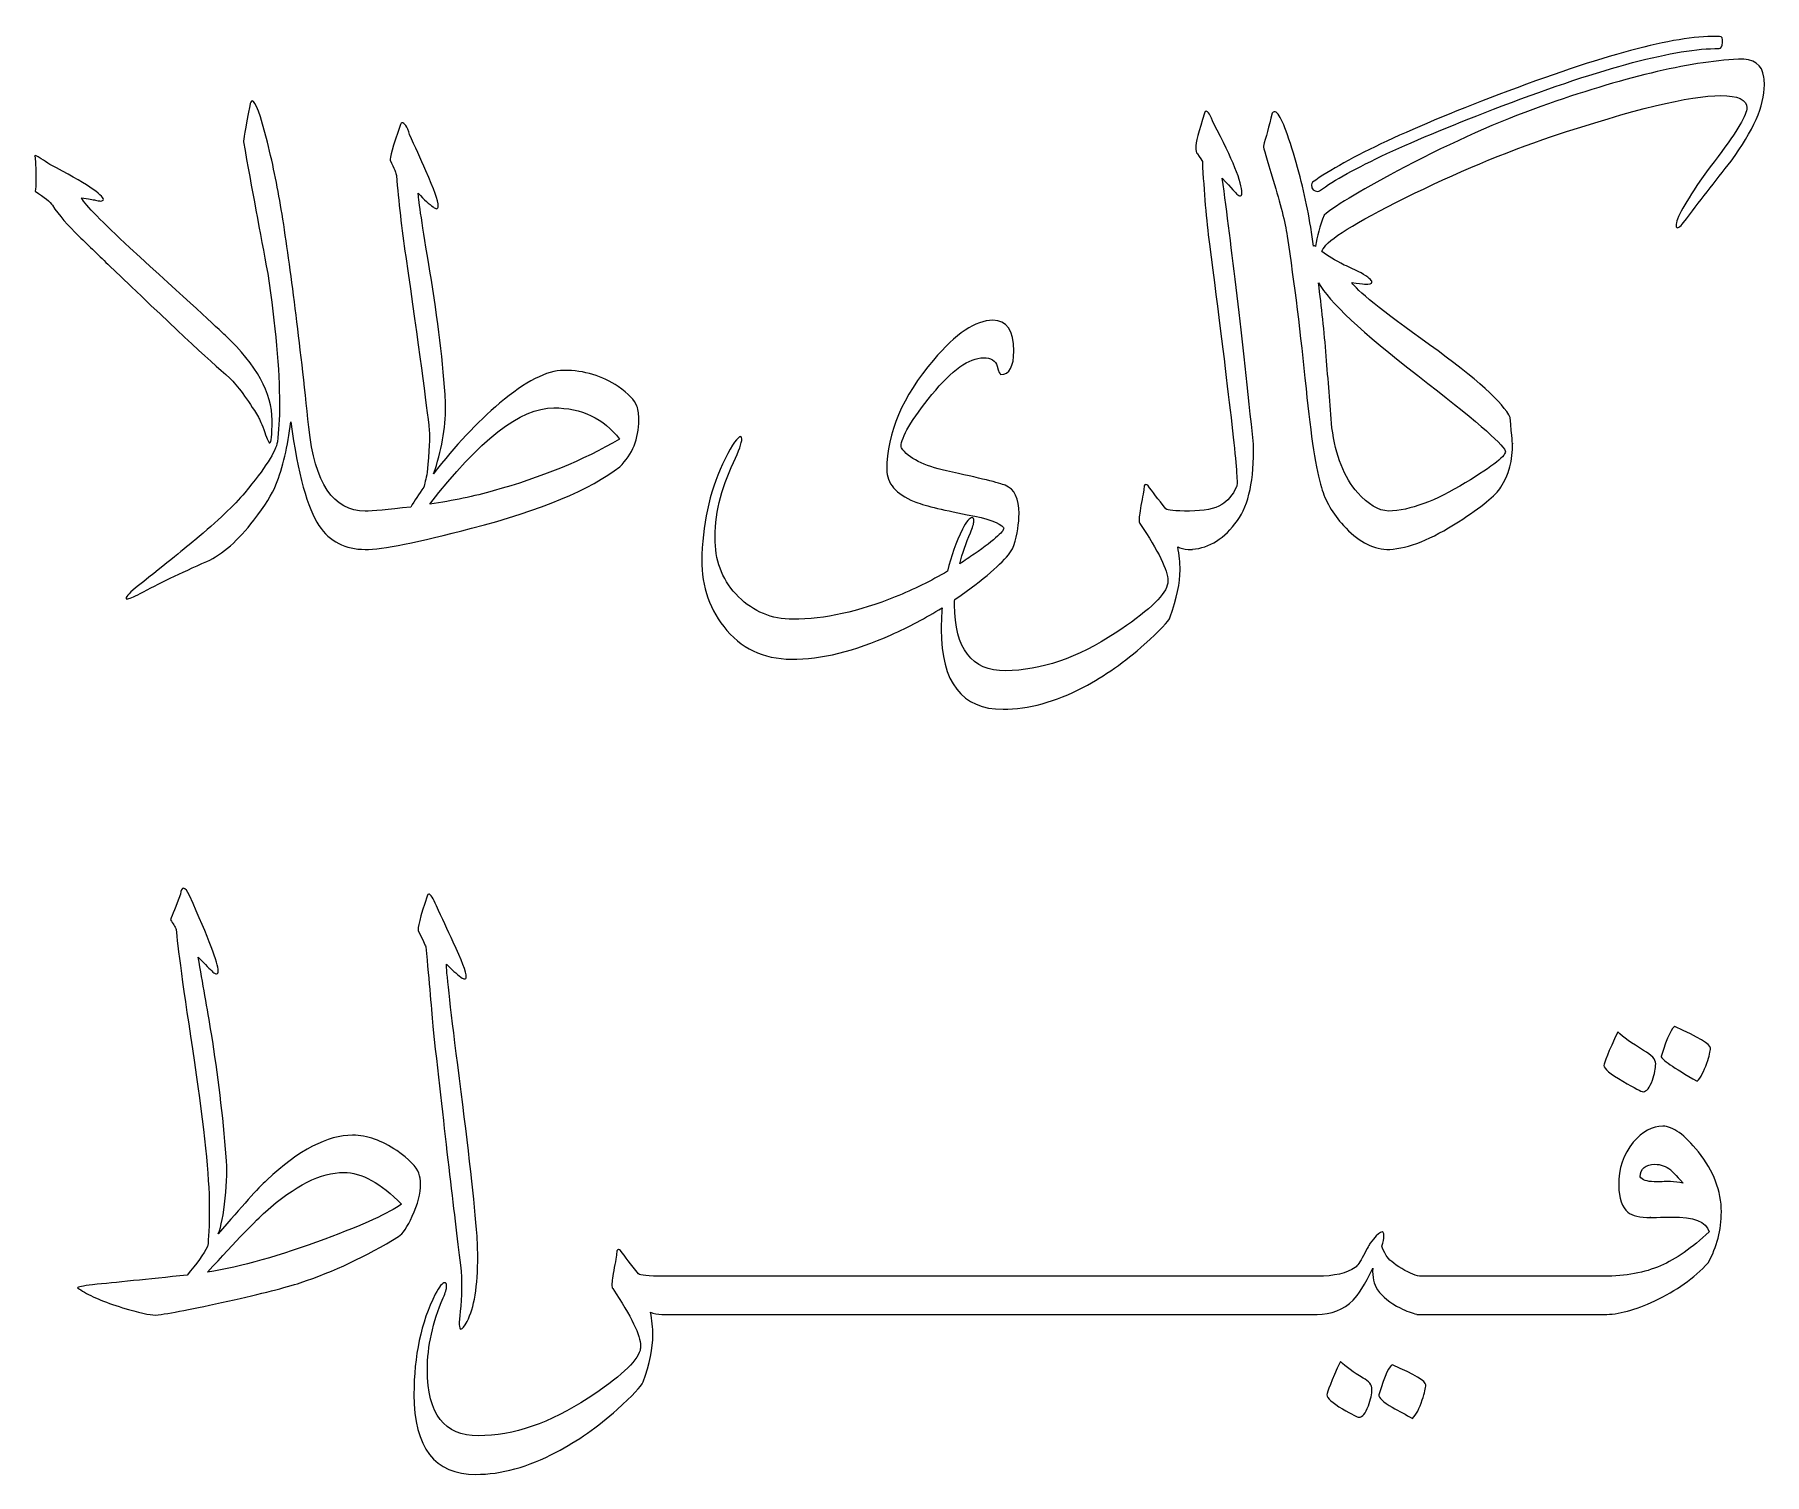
# Model space of a CAD drawing. Header units: millimetres. Extents: x -65 to 70, y -38 to 32.
# Drawn here: x -45.91 to -22.41, y 3.24 to 22.8 of the extents above; entities that cross this region are included whole.
import ezdxf

# ---------------------------------------------------------------- set-up
doc = ezdxf.new("R2010")
doc.units = ezdxf.units.MM
doc.header["$MEASUREMENT"] = 0
doc.layers.add('Layer 1', color=7, linetype='Continuous')

msp = doc.modelspace()

# ---------------------------------------------------------------- linework, layer by layer
at = {"layer": 'Layer 1', "color": 250}
for points, knots in [([(-23.0218, 22.7713), (-22.9899, 22.7713), (-22.9761, 22.7447), (-22.9811, 22.6901), (-22.9837, 22.6355), (-23.0001, 22.6076), (-23.0293, 22.6076), (-23.6119, 22.6126), (-24.5942, 22.3525), (-25.9751, 21.8271), (-27.2366, 21.3486), (-28.0628, 20.964), (-28.455, 20.6746), (-28.4626, 20.6696), (-28.4701, 20.667), (-28.4803, 20.667), (-28.5375, 20.667), (-28.5666, 20.6963), (-28.5666, 20.7559), (-28.5666, 20.7711), (-28.5615, 20.7826), (-28.5515, 20.7901), (-28.0881, 21.124), (-27.2036, 21.5378), (-25.9002, 22.0276), (-24.5143, 22.548), (-23.5548, 22.7966), (-23.0218, 22.7713)], [0, 0, 0, 0, 0.1111111, 0.1111111, 0.1111111, 0.2222222, 0.2222222, 0.2222222, 0.3333333, 0.3333333, 0.3333333, 0.4444444, 0.4444444, 0.4444444, 0.5555556, 0.5555556, 0.5555556, 0.6666667, 0.6666667, 0.6666667, 0.7777778, 0.7777778, 0.7777778, 0.8888889, 0.8888889, 0.8888889, 1, 1, 1, 1]), ([(-22.4202, 22.2179), (-22.4151, 22.1824), (-22.4125, 22.1482), (-22.4125, 22.1139), (-22.4125, 21.8309), (-22.5635, 21.487), (-22.8657, 21.0795), (-23.0814, 20.8029), (-23.2972, 20.5236), (-23.5129, 20.2431), (-23.5332, 20.2114), (-23.5535, 20.1899), (-23.5764, 20.1797), (-23.6017, 20.167), (-23.6132, 20.1746), (-23.6132, 20.2025), (-23.6132, 20.2242), (-23.6055, 20.2546), (-23.5916, 20.2914), (-23.5243, 20.4628), (-23.3403, 20.7471), (-23.0407, 21.1429), (-22.7781, 21.4919), (-22.6486, 21.7116), (-22.6511, 21.8017), (-22.6524, 21.9134), (-22.7704, 21.968), (-23.0039, 21.968), (-23.4278, 21.968), (-24.1944, 21.7826), (-25.3049, 21.4108), (-25.9395, 21.1976), (-26.6033, 20.9196), (-27.2949, 20.5782), (-27.9739, 20.2406), (-28.3446, 20.0096), (-28.4067, 19.8865), (-28.4118, 19.879), (-28.4169, 19.8662), (-28.4245, 19.8497), (-28.3484, 19.7901), (-28.2468, 19.7291), (-28.1199, 19.667), (-28.045, 19.6327), (-27.9701, 19.5959), (-27.8927, 19.559), (-27.7938, 19.502), (-27.7442, 19.4614), (-27.7442, 19.436), (-27.7442, 19.4144), (-27.7785, 19.4042), (-27.8445, 19.4067), (-27.8775, 19.4118), (-27.9346, 19.4195), (-28.0158, 19.4284), (-27.9663, 19.3319), (-27.616, 19.0514), (-26.9637, 18.5844), (-26.3215, 18.1211), (-25.956, 17.7911), (-25.8672, 17.5957), (-25.8443, 17.3228), (-25.8328, 17.2061), (-25.8328, 17.2467), (-25.8328, 17.0157), (-25.8862, 16.8164), (-25.9928, 16.6476), (-26.0625, 16.5385), (-26.2543, 16.3824), (-26.569, 16.1793), (-26.9364, 15.942), (-27.2477, 15.8168), (-27.5031, 15.8046), (-27.5031, 15.8046), (-27.5031, 15.8037), (-27.5031, 15.8037), (-27.5031, 15.8037), (-27.5217, 15.804), (-27.5217, 15.804), (-27.5217, 15.804), (-27.5437, 15.8037), (-27.5437, 15.8037), (-27.5437, 15.8037), (-27.5437, 15.8049), (-27.5437, 15.8049), (-27.7531, 15.8172), (-27.9489, 15.9246), (-28.1313, 16.1274), (-28.2772, 16.291), (-28.3776, 16.4636), (-28.4322, 16.6438), (-28.5045, 16.88), (-28.573, 17.3279), (-28.6402, 17.9904), (-28.7151, 18.7291), (-28.8002, 19.4195), (-28.8967, 20.0604), (-28.9246, 20.2495), (-28.988, 20.5021), (-29.087, 20.8194), (-29.1759, 21.1125), (-29.2203, 21.2661), (-29.2203, 21.2801), (-29.186, 21.3968), (-29.1466, 21.5466), (-29.101, 21.7307), (-29.0947, 21.7433), (-29.0845, 21.7496), (-29.0717, 21.7496), (-29.0096, 21.7496), (-28.9233, 21.5618), (-28.8116, 21.1874), (-28.7076, 20.8384), (-28.6289, 20.5021), (-28.5768, 20.1797), (-28.5634, 20.0939), (-28.5504, 20.0078), (-28.5378, 19.9214), (-28.5294, 19.9282), (-28.5204, 19.9277), (-28.5107, 19.9195), (-28.4905, 20.0566), (-28.4524, 20.1974), (-28.3954, 20.3435), (-28.2189, 20.4894), (-27.8521, 20.7076), (-27.2949, 20.9983), (-26.6401, 21.3422), (-26.0257, 21.6163), (-25.4509, 21.8194), (-24.3467, 22.2116), (-23.452, 22.4261), (-22.7653, 22.4629), (-22.5572, 22.4731), (-22.4417, 22.3906), (-22.4202, 22.2179)], [0, 0, 0, 0, 0.0222222, 0.0222222, 0.0222222, 0.0444444, 0.0444444, 0.0444444, 0.0666667, 0.0666667, 0.0666667, 0.0888889, 0.0888889, 0.0888889, 0.1111111, 0.1111111, 0.1111111, 0.1333333, 0.1333333, 0.1333333, 0.1555556, 0.1555556, 0.1555556, 0.1777778, 0.1777778, 0.1777778, 0.2, 0.2, 0.2, 0.2222222, 0.2222222, 0.2222222, 0.2444444, 0.2444444, 0.2444444, 0.2666667, 0.2666667, 0.2666667, 0.2888889, 0.2888889, 0.2888889, 0.3111111, 0.3111111, 0.3111111, 0.3333333, 0.3333333, 0.3333333, 0.3555556, 0.3555556, 0.3555556, 0.3777778, 0.3777778, 0.3777778, 0.4, 0.4, 0.4, 0.4222222, 0.4222222, 0.4222222, 0.4444444, 0.4444444, 0.4444444, 0.4666667, 0.4666667, 0.4666667, 0.4888889, 0.4888889, 0.4888889, 0.5111111, 0.5111111, 0.5111111, 0.5333333, 0.5333333, 0.5333333, 0.5555556, 0.5555556, 0.5555556, 0.5777778, 0.5777778, 0.5777778, 0.6, 0.6, 0.6, 0.6222222, 0.6222222, 0.6222222, 0.6444444, 0.6444444, 0.6444444, 0.6666667, 0.6666667, 0.6666667, 0.6888889, 0.6888889, 0.6888889, 0.7111111, 0.7111111, 0.7111111, 0.7333333, 0.7333333, 0.7333333, 0.7555556, 0.7555556, 0.7555556, 0.7777778, 0.7777778, 0.7777778, 0.8, 0.8, 0.8, 0.8222222, 0.8222222, 0.8222222, 0.8444444, 0.8444444, 0.8444444, 0.8666667, 0.8666667, 0.8666667, 0.8888889, 0.8888889, 0.8888889, 0.9111111, 0.9111111, 0.9111111, 0.9333333, 0.9333333, 0.9333333, 0.9555556, 0.9555556, 0.9555556, 0.9777778, 0.9777778, 0.9777778, 1, 1, 1, 1]), ([(-41.4232, 15.8037), (-41.6935, 15.8037), (-41.903, 15.9116), (-42.0514, 16.1274), (-42.2075, 16.3558), (-42.3357, 16.8254), (-42.4348, 17.5361), (-42.4741, 17.2022), (-42.5414, 16.9168), (-42.6353, 16.6806), (-42.6847, 16.5576), (-42.7851, 16.3977), (-42.9361, 16.2022), (-43.1468, 15.9243), (-43.3599, 15.7364), (-43.5757, 15.64), (-43.9349, 15.4813), (-44.237, 15.3367), (-44.4794, 15.2046), (-44.5732, 15.1551), (-44.6329, 15.131), (-44.6583, 15.131), (-44.6672, 15.131), (-44.6723, 15.1336), (-44.6723, 15.1387), (-44.6723, 15.1653), (-44.6164, 15.2236), (-44.5047, 15.3125), (-44.1087, 15.6272), (-43.8524, 15.8329), (-43.7357, 15.9305), (-43.426, 16.1908), (-43.2, 16.4052), (-43.0592, 16.5728), (-42.7838, 16.9053), (-42.6366, 17.1363), (-42.6162, 17.2645), (-42.5973, 17.4066), (-42.5871, 17.578), (-42.5871, 17.7785), (-42.5871, 18.2468), (-42.6403, 18.8382), (-42.747, 19.5515), (-42.851, 20.1049), (-42.9614, 20.7001), (-43.0769, 21.3398), (-43.0795, 21.3524), (-43.0516, 21.5161), (-42.992, 21.8309), (-42.9843, 21.8753), (-42.9729, 21.8981), (-42.9589, 21.8981), (-42.9144, 21.8981), (-42.8447, 21.7103), (-42.7508, 21.3358), (-42.6709, 21.0097), (-42.6048, 20.6835), (-42.5528, 20.3586), (-42.4348, 19.6149), (-42.3129, 18.6491), (-42.1886, 17.4625), (-42.1099, 16.7035), (-41.8547, 16.3241), (-41.4232, 16.3241), (-41.3243, 16.3241), (-41.1174, 16.3431), (-40.8026, 16.3799), (-40.7531, 16.4649), (-40.6948, 16.5538), (-40.6274, 16.6476), (-40.6148, 16.6895), (-40.5995, 16.758), (-40.5793, 16.852), (-40.5513, 17.1452), (-40.5437, 17.3343), (-40.5526, 17.4206), (-40.5882, 17.7632), (-40.6948, 18.5501), (-40.8724, 19.7825), (-40.927, 20.1594), (-40.9702, 20.5262), (-40.9993, 20.8828), (-41.0019, 20.9082), (-41.0298, 20.9768), (-41.0844, 21.091), (-41.0946, 21.1138), (-41.0476, 21.275), (-40.9434, 21.5746), (-40.9385, 21.5897), (-40.9321, 21.5974), (-40.9245, 21.5999), (-40.8851, 21.5999), (-40.8509, 21.5466), (-40.8204, 21.44), (-40.7467, 21.2775), (-40.6719, 21.1125), (-40.5983, 20.9462), (-40.4866, 20.6937), (-40.4307, 20.5351), (-40.4307, 20.4703), (-40.4307, 20.4449), (-40.4383, 20.4322), (-40.4523, 20.4322), (-40.4651, 20.4322), (-40.4815, 20.4399), (-40.5006, 20.4551), (-40.5526, 20.4919), (-40.6199, 20.5541), (-40.7024, 20.6417), (-40.7048, 20.5909), (-40.658, 20.2799), (-40.564, 19.7076), (-40.4498, 19.0388), (-40.3749, 18.4384), (-40.3381, 17.9079), (-40.333, 17.8559), (-40.3305, 17.8026), (-40.3305, 17.7481), (-40.3305, 17.4434), (-40.3851, 17.1376), (-40.4942, 16.8304), (-40.201, 17.2112), (-39.9028, 17.531), (-39.597, 17.7899), (-39.2454, 18.0869), (-38.9547, 18.2354), (-38.7238, 18.2354), (-38.4433, 18.2354), (-38.1983, 18.1618), (-37.9876, 18.0158), (-37.8468, 17.9168), (-37.7604, 17.8292), (-37.7313, 17.7518), (-37.7135, 17.6922), (-37.7047, 17.6288), (-37.7047, 17.5627), (-37.7047, 17.3077), (-37.7922, 17.0957), (-37.9648, 16.9268), (-38.3621, 16.6172), (-39.0322, 16.338), (-39.9764, 16.0906), (-40.7099, 15.8988), (-41.1922, 15.8037), (-41.4232, 15.8037)], [0, 0, 0, 0, 0.0208333, 0.0208333, 0.0208333, 0.0416667, 0.0416667, 0.0416667, 0.0625, 0.0625, 0.0625, 0.0833333, 0.0833333, 0.0833333, 0.1041667, 0.1041667, 0.1041667, 0.125, 0.125, 0.125, 0.1458333, 0.1458333, 0.1458333, 0.1666667, 0.1666667, 0.1666667, 0.1875, 0.1875, 0.1875, 0.2083333, 0.2083333, 0.2083333, 0.2291667, 0.2291667, 0.2291667, 0.25, 0.25, 0.25, 0.2708333, 0.2708333, 0.2708333, 0.2916667, 0.2916667, 0.2916667, 0.3125, 0.3125, 0.3125, 0.3333333, 0.3333333, 0.3333333, 0.3541667, 0.3541667, 0.3541667, 0.375, 0.375, 0.375, 0.3958333, 0.3958333, 0.3958333, 0.4166667, 0.4166667, 0.4166667, 0.4375, 0.4375, 0.4375, 0.4583333, 0.4583333, 0.4583333, 0.4791667, 0.4791667, 0.4791667, 0.5, 0.5, 0.5, 0.5208333, 0.5208333, 0.5208333, 0.5416667, 0.5416667, 0.5416667, 0.5625, 0.5625, 0.5625, 0.5833333, 0.5833333, 0.5833333, 0.6041667, 0.6041667, 0.6041667, 0.625, 0.625, 0.625, 0.6458333, 0.6458333, 0.6458333, 0.6666667, 0.6666667, 0.6666667, 0.6875, 0.6875, 0.6875, 0.7083333, 0.7083333, 0.7083333, 0.7291667, 0.7291667, 0.7291667, 0.75, 0.75, 0.75, 0.7708333, 0.7708333, 0.7708333, 0.7916667, 0.7916667, 0.7916667, 0.8125, 0.8125, 0.8125, 0.8333333, 0.8333333, 0.8333333, 0.8541667, 0.8541667, 0.8541667, 0.875, 0.875, 0.875, 0.8958333, 0.8958333, 0.8958333, 0.9166667, 0.9166667, 0.9166667, 0.9375, 0.9375, 0.9375, 0.9583333, 0.9583333, 0.9583333, 0.9791667, 0.9791667, 0.9791667, 1, 1, 1, 1]), ([(-29.3535, 17.2315), (-29.3446, 16.7556), (-29.4171, 16.4103), (-29.5732, 16.1946), (-29.7475, 15.9548), (-29.9509, 15.8249), (-30.1836, 15.806), (-30.1836, 15.806), (-30.1836, 15.8037), (-30.1836, 15.8037), (-30.1992, 15.8032), (-30.2144, 15.8032), (-30.2291, 15.8038), (-30.2291, 15.8038), (-30.2433, 15.8037), (-30.2433, 15.8037), (-30.2433, 15.8037), (-30.2433, 15.8046), (-30.2433, 15.8046), (-30.2968, 15.8082), (-30.3439, 15.8188), (-30.3841, 15.8367), (-30.3613, 15.7276), (-30.3512, 15.6234), (-30.3512, 15.5245), (-30.3512, 15.3493), (-30.3956, 15.1374), (-30.4845, 14.8886), (-30.5073, 14.8265), (-30.624, 14.7021), (-30.8373, 14.5129), (-31.1, 14.2781), (-31.3754, 14.0852), (-31.6635, 13.9329), (-32.0467, 13.7324), (-32.4123, 13.6322), (-32.7562, 13.6322), (-33.3159, 13.6322), (-33.5964, 13.9939), (-33.5964, 14.7185), (-33.5964, 14.8186), (-33.5928, 14.916), (-33.5858, 15.011), (-33.8073, 14.8731), (-34.0375, 14.7509), (-34.2767, 14.6437), (-34.7742, 14.4203), (-35.2272, 14.3099), (-35.6334, 14.3125), (-36.0155, 14.3149), (-36.3213, 14.4622), (-36.5523, 14.7553), (-36.7654, 15.0282), (-36.8645, 15.3557), (-36.8492, 15.7364), (-36.8289, 16.2199), (-36.7235, 16.6527), (-36.5332, 17.0348), (-36.4317, 17.2352), (-36.3606, 17.3355), (-36.3213, 17.3355), (-36.3111, 17.333), (-36.306, 17.3228), (-36.306, 17.3064), (-36.306, 17.2492), (-36.3441, 17.1426), (-36.4177, 16.9865), (-36.5942, 16.6223), (-36.6767, 16.2618), (-36.6665, 15.9077), (-36.6601, 15.6132), (-36.5548, 15.3633), (-36.3505, 15.1602), (-36.1474, 14.9571), (-35.9011, 14.8556), (-35.6106, 14.8556), (-35.1816, 14.8556), (-34.7183, 14.9571), (-34.2208, 15.1602), (-33.9731, 15.2591), (-33.7369, 15.375), (-33.5119, 15.507), (-33.4639, 15.7128), (-33.3957, 15.9034), (-33.307, 16.0791), (-33.2549, 16.1831), (-33.2106, 16.2352), (-33.1763, 16.2352), (-33.1611, 16.2352), (-33.1535, 16.2199), (-33.1547, 16.1908), (-33.1535, 16.1527), (-33.1687, 16.0994), (-33.1992, 16.0309), (-33.2601, 15.8896), (-33.3083, 15.7492), (-33.3435, 15.6102), (-33.2779, 15.6521), (-33.2132, 15.6955), (-33.1496, 15.7402), (-32.8564, 15.9433), (-32.7245, 16.0638), (-32.7511, 16.1006), (-32.7968, 16.1654), (-32.9606, 16.2238), (-33.2423, 16.2758), (-33.6041, 16.3456), (-33.8451, 16.4052), (-33.9644, 16.4547), (-34.2119, 16.5563), (-34.3363, 16.701), (-34.3363, 16.8888), (-34.3363, 17.3851), (-34.1243, 17.8813), (-33.703, 18.3763), (-33.3984, 18.7366), (-33.1294, 18.9156), (-32.897, 18.9156), (-32.7054, 18.9156), (-32.6103, 18.7773), (-32.6103, 18.4993), (-32.6103, 18.2861), (-32.6699, 18.1796), (-32.7892, 18.1796), (-32.7994, 18.1796), (-32.8146, 18.2175), (-32.8374, 18.2925), (-32.8591, 18.3687), (-32.9212, 18.4067), (-33.0227, 18.4067), (-33.2194, 18.4067), (-33.4517, 18.2404), (-33.7221, 17.9079), (-34.0026, 17.564), (-34.1421, 17.3279), (-34.1421, 17.2022), (-34.1421, 17.1946), (-34.1409, 17.1884), (-34.1383, 17.1833), (-34.0394, 17.0423), (-33.835, 16.9383), (-33.5254, 16.8711), (-33.0684, 16.772), (-32.8019, 16.7061), (-32.7258, 16.6743), (-32.6014, 16.6223), (-32.5392, 16.4941), (-32.5392, 16.291), (-32.5392, 16.1591), (-32.5633, 16.0143), (-32.6103, 15.8557), (-32.6445, 15.7415), (-32.8209, 15.5638), (-33.1382, 15.3201), (-33.2284, 15.2512), (-33.3203, 15.1853), (-33.4138, 15.1223), (-33.4146, 15.099), (-33.4149, 15.0757), (-33.4149, 15.0524), (-33.4149, 14.4533), (-33.1839, 14.1537), (-32.7232, 14.1564), (-32.2447, 14.1588), (-31.7473, 14.3289), (-31.232, 14.6666), (-30.8056, 14.9457), (-30.5694, 15.1628), (-30.5251, 15.3163), (-30.52, 15.3367), (-30.5174, 15.3569), (-30.5174, 15.3797), (-30.5174, 15.5181), (-30.6444, 15.7783), (-30.8969, 16.1565), (-30.9045, 16.1667), (-30.9083, 16.1844), (-30.9083, 16.2085), (-30.9083, 16.2491), (-30.8969, 16.3265), (-30.8754, 16.4408), (-30.8525, 16.5563), (-30.8411, 16.6312), (-30.8411, 16.6667), (-30.8284, 16.6882), (-30.8118, 16.6908), (-30.789, 16.6743), (-30.7319, 16.5918), (-30.6506, 16.4853), (-30.5441, 16.3545), (-30.5274, 16.3354), (-30.4204, 16.3254), (-30.2241, 16.3242), (-30.028, 16.326), (-29.881, 16.3562), (-29.785, 16.4128), (-29.7064, 16.4585), (-29.6391, 16.5385), (-29.5845, 16.6553), (-29.5794, 16.6629), (-29.577, 16.6819), (-29.577, 16.715), (-29.577, 16.9421), (-29.7025, 18.0208), (-29.9526, 19.95), (-29.9945, 20.2812), (-30.0275, 20.6557), (-30.0491, 21.0719), (-30.0541, 21.0872), (-30.077, 21.1214), (-30.1163, 21.176), (-30.1315, 21.1963), (-30.1391, 21.2242), (-30.1391, 21.2584), (-30.1391, 21.3258), (-30.0985, 21.4831), (-30.0198, 21.7307), (-30.0147, 21.7484), (-30.0072, 21.756), (-29.997, 21.756), (-29.973, 21.756), (-29.9373, 21.7001), (-29.893, 21.5859), (-29.6378, 21.1023), (-29.5109, 20.7889), (-29.5109, 20.6455), (-29.5109, 20.6201), (-29.5173, 20.6074), (-29.5325, 20.6074), (-29.5452, 20.6074), (-29.5617, 20.615), (-29.5807, 20.6302), (-29.5858, 20.6353), (-29.6518, 20.7065), (-29.7787, 20.846), (-29.6518, 19.9233), (-29.5109, 18.7189), (-29.3535, 17.2315)], [0, 0, 0, 0, 0.0126582, 0.0126582, 0.0126582, 0.0253165, 0.0253165, 0.0253165, 0.0379747, 0.0379747, 0.0379747, 0.0506329, 0.0506329, 0.0506329, 0.0632911, 0.0632911, 0.0632911, 0.0759494, 0.0759494, 0.0759494, 0.0886076, 0.0886076, 0.0886076, 0.1012658, 0.1012658, 0.1012658, 0.1139241, 0.1139241, 0.1139241, 0.1265823, 0.1265823, 0.1265823, 0.1392405, 0.1392405, 0.1392405, 0.1518987, 0.1518987, 0.1518987, 0.164557, 0.164557, 0.164557, 0.1772152, 0.1772152, 0.1772152, 0.1898734, 0.1898734, 0.1898734, 0.2025316, 0.2025316, 0.2025316, 0.2151899, 0.2151899, 0.2151899, 0.2278481, 0.2278481, 0.2278481, 0.2405063, 0.2405063, 0.2405063, 0.2531646, 0.2531646, 0.2531646, 0.2658228, 0.2658228, 0.2658228, 0.278481, 0.278481, 0.278481, 0.2911392, 0.2911392, 0.2911392, 0.3037975, 0.3037975, 0.3037975, 0.3164557, 0.3164557, 0.3164557, 0.3291139, 0.3291139, 0.3291139, 0.3417722, 0.3417722, 0.3417722, 0.3544304, 0.3544304, 0.3544304, 0.3670886, 0.3670886, 0.3670886, 0.3797468, 0.3797468, 0.3797468, 0.3924051, 0.3924051, 0.3924051, 0.4050633, 0.4050633, 0.4050633, 0.4177215, 0.4177215, 0.4177215, 0.4303797, 0.4303797, 0.4303797, 0.443038, 0.443038, 0.443038, 0.4556962, 0.4556962, 0.4556962, 0.4683544, 0.4683544, 0.4683544, 0.4810127, 0.4810127, 0.4810127, 0.4936709, 0.4936709, 0.4936709, 0.5063291, 0.5063291, 0.5063291, 0.5189873, 0.5189873, 0.5189873, 0.5316456, 0.5316456, 0.5316456, 0.5443038, 0.5443038, 0.5443038, 0.556962, 0.556962, 0.556962, 0.5696203, 0.5696203, 0.5696203, 0.5822785, 0.5822785, 0.5822785, 0.5949367, 0.5949367, 0.5949367, 0.6075949, 0.6075949, 0.6075949, 0.6202532, 0.6202532, 0.6202532, 0.6329114, 0.6329114, 0.6329114, 0.6455696, 0.6455696, 0.6455696, 0.6582278, 0.6582278, 0.6582278, 0.6708861, 0.6708861, 0.6708861, 0.6835443, 0.6835443, 0.6835443, 0.6962025, 0.6962025, 0.6962025, 0.7088608, 0.7088608, 0.7088608, 0.721519, 0.721519, 0.721519, 0.7341772, 0.7341772, 0.7341772, 0.7468354, 0.7468354, 0.7468354, 0.7594937, 0.7594937, 0.7594937, 0.7721519, 0.7721519, 0.7721519, 0.7848101, 0.7848101, 0.7848101, 0.7974684, 0.7974684, 0.7974684, 0.8101266, 0.8101266, 0.8101266, 0.8227848, 0.8227848, 0.8227848, 0.835443, 0.835443, 0.835443, 0.8481013, 0.8481013, 0.8481013, 0.8607595, 0.8607595, 0.8607595, 0.8734177, 0.8734177, 0.8734177, 0.8860759, 0.8860759, 0.8860759, 0.8987342, 0.8987342, 0.8987342, 0.9113924, 0.9113924, 0.9113924, 0.9240506, 0.9240506, 0.9240506, 0.9367089, 0.9367089, 0.9367089, 0.9493671, 0.9493671, 0.9493671, 0.9620253, 0.9620253, 0.9620253, 0.9746835, 0.9746835, 0.9746835, 0.9873418, 0.9873418, 0.9873418, 1, 1, 1, 1]), ([(-42.6873, 17.5589), (-42.6873, 17.3534), (-42.6987, 17.2505), (-42.7204, 17.2505), (-42.733, 17.2505), (-42.7559, 17.2975), (-42.7876, 17.3913), (-42.827, 17.5031), (-42.8561, 17.5729), (-42.8727, 17.5995), (-43.0262, 17.8496), (-43.1569, 18.0272), (-43.2635, 18.1313), (-43.5389, 18.3674), (-44.0808, 18.8738), (-44.8918, 19.6517), (-45.0327, 19.7888), (-45.1736, 19.9233), (-45.3119, 20.0579), (-45.463, 20.2038), (-45.5835, 20.3435), (-45.6724, 20.4779), (-45.7028, 20.5224), (-45.7802, 20.5872), (-45.9072, 20.6708), (-45.8919, 20.7331), (-45.8919, 20.8866), (-45.9072, 21.1316), (-45.9123, 21.1391), (-45.9147, 21.1455), (-45.9147, 21.1506), (-45.9147, 21.1633), (-45.8843, 21.1493), (-45.826, 21.11), (-45.7853, 21.0846), (-45.746, 21.0593), (-45.7067, 21.0313), (-45.2231, 20.7788), (-44.9807, 20.6201), (-44.9807, 20.5553), (-44.9807, 20.5427), (-44.9934, 20.5364), (-45.0187, 20.5364), (-45.0353, 20.5364), (-45.0593, 20.5402), (-45.0885, 20.5477), (-45.119, 20.5553), (-45.1825, 20.5655), (-45.279, 20.5782), (-45.2193, 20.4767), (-44.9997, 20.2508), (-44.6202, 19.9018), (-43.8499, 19.1974), (-43.4158, 18.7989), (-43.3193, 18.7075), (-42.898, 18.309), (-42.6873, 17.9257), (-42.6873, 17.5589)], [0, 0, 0, 0, 0.0526316, 0.0526316, 0.0526316, 0.1052632, 0.1052632, 0.1052632, 0.1578947, 0.1578947, 0.1578947, 0.2105263, 0.2105263, 0.2105263, 0.2631579, 0.2631579, 0.2631579, 0.3157895, 0.3157895, 0.3157895, 0.3684211, 0.3684211, 0.3684211, 0.4210526, 0.4210526, 0.4210526, 0.4736842, 0.4736842, 0.4736842, 0.5263158, 0.5263158, 0.5263158, 0.5789474, 0.5789474, 0.5789474, 0.6315789, 0.6315789, 0.6315789, 0.6842105, 0.6842105, 0.6842105, 0.7368421, 0.7368421, 0.7368421, 0.7894737, 0.7894737, 0.7894737, 0.8421053, 0.8421053, 0.8421053, 0.8947368, 0.8947368, 0.8947368, 0.9473684, 0.9473684, 0.9473684, 1, 1, 1, 1]), ([(-27.5181, 16.3244), (-27.23, 16.3315), (-26.8831, 16.4596), (-26.4763, 16.7073), (-26.0918, 16.9408), (-25.9115, 17.0855), (-25.9332, 17.1426), (-25.9738, 17.2441), (-26.3685, 17.5843), (-27.1198, 18.1643), (-27.8795, 18.7511), (-28.3305, 19.1715), (-28.4707, 19.4252), (-28.4296, 19.0972), (-28.3942, 18.765), (-28.3648, 18.4283), (-28.3408, 18.1046), (-28.314, 17.7798), (-28.2874, 17.4548), (-28.2404, 17.078), (-28.1237, 16.7835), (-27.9372, 16.5728), (-27.7963, 16.4135), (-27.6566, 16.33), (-27.5181, 16.3244)], [0, 0, 0, 0, 0.125, 0.125, 0.125, 0.25, 0.25, 0.25, 0.375, 0.375, 0.375, 0.5, 0.5, 0.5, 0.625, 0.625, 0.625, 0.75, 0.75, 0.75, 0.875, 0.875, 0.875, 1, 1, 1, 1]), ([(-37.9686, 17.3026), (-38.1843, 17.5843), (-38.4826, 17.7264), (-38.8608, 17.7264), (-39.3127, 17.7264), (-39.8736, 17.2898), (-40.5463, 16.4167), (-40.2265, 16.4662), (-39.9383, 16.527), (-39.6832, 16.5995), (-39.036, 16.7784), (-38.4648, 17.0119), (-37.9686, 17.3026)], [0, 0, 0, 0, 0.25, 0.25, 0.25, 0.5, 0.5, 0.5, 0.75, 0.75, 0.75, 1, 1, 1, 1]), ([(-40.6938, 7.33), (-40.6787, 7.2881), (-40.671, 7.2386), (-40.671, 7.1841), (-40.671, 7.0559), (-40.7078, 6.91), (-40.7827, 6.7462), (-40.8499, 6.6003), (-40.9122, 6.5076), (-40.9718, 6.4708), (-41.4058, 6.2031), (-41.8513, 5.9936), (-42.307, 5.8426), (-42.4999, 5.7778), (-42.8273, 5.6954), (-43.2881, 5.5938), (-43.7576, 5.4872), (-44.0851, 5.4237), (-44.2742, 5.4035), (-44.3503, 5.4035), (-44.5001, 5.4377), (-44.7196, 5.5037), (-44.976, 5.5812), (-45.1638, 5.6612), (-45.2857, 5.7461), (-45.3148, 5.7601), (-45.3301, 5.7703), (-45.3301, 5.7754), (-45.3301, 5.7854), (-45.2616, 5.7994), (-45.1258, 5.816), (-44.8161, 5.8464), (-44.3884, 5.8896), (-43.8427, 5.9466), (-43.7132, 6.1027), (-43.6205, 6.2322), (-43.5635, 6.3337), (-43.5495, 6.4328), (-43.5418, 6.6155), (-43.5418, 6.8832), (-43.5418, 7.283), (-43.6079, 7.9329), (-43.7424, 8.8352), (-43.8959, 9.8416), (-43.9784, 10.4445), (-43.9912, 10.6425), (-44.0063, 10.6793), (-44.0318, 10.7237), (-44.0698, 10.7732), (-44.0419, 10.8367), (-43.9962, 10.9534), (-43.9315, 11.1223), (-43.9265, 11.1743), (-43.9137, 11.2009), (-43.8908, 11.2009), (-43.8668, 11.2009), (-43.8389, 11.168), (-43.8096, 11.1033), (-43.5495, 10.5168), (-43.4187, 10.1755), (-43.4187, 10.0815), (-43.4187, 10.0536), (-43.4264, 10.0396), (-43.4416, 10.0396), (-43.4531, 10.0396), (-43.4708, 10.0473), (-43.4937, 10.0625), (-43.5279, 10.0993), (-43.5939, 10.1666), (-43.6904, 10.2631), (-43.6307, 9.9166), (-43.5711, 9.57), (-43.5114, 9.2261), (-43.4225, 8.6702), (-43.3553, 8.1131), (-43.3109, 7.5535), (-43.2981, 7.4011), (-43.3032, 7.2145), (-43.3261, 6.9912), (-43.3477, 6.7679), (-43.3794, 6.6067), (-43.4187, 6.5076), (-43.0964, 6.8845), (-42.8768, 7.1282), (-42.7601, 7.2373), (-42.3222, 7.646), (-41.9326, 7.8491), (-41.5938, 7.8466), (-41.3945, 7.844), (-41.1952, 7.7742), (-40.9947, 7.6384), (-40.8259, 7.5216), (-40.7257, 7.4189), (-40.6938, 7.33)], [0, 0, 0, 0, 0.0322581, 0.0322581, 0.0322581, 0.0645161, 0.0645161, 0.0645161, 0.0967742, 0.0967742, 0.0967742, 0.1290323, 0.1290323, 0.1290323, 0.1612903, 0.1612903, 0.1612903, 0.1935484, 0.1935484, 0.1935484, 0.2258065, 0.2258065, 0.2258065, 0.2580645, 0.2580645, 0.2580645, 0.2903226, 0.2903226, 0.2903226, 0.3225806, 0.3225806, 0.3225806, 0.3548387, 0.3548387, 0.3548387, 0.3870968, 0.3870968, 0.3870968, 0.4193548, 0.4193548, 0.4193548, 0.4516129, 0.4516129, 0.4516129, 0.483871, 0.483871, 0.483871, 0.516129, 0.516129, 0.516129, 0.5483871, 0.5483871, 0.5483871, 0.5806452, 0.5806452, 0.5806452, 0.6129032, 0.6129032, 0.6129032, 0.6451613, 0.6451613, 0.6451613, 0.6774194, 0.6774194, 0.6774194, 0.7096774, 0.7096774, 0.7096774, 0.7419355, 0.7419355, 0.7419355, 0.7741935, 0.7741935, 0.7741935, 0.8064516, 0.8064516, 0.8064516, 0.8387097, 0.8387097, 0.8387097, 0.8709677, 0.8709677, 0.8709677, 0.9032258, 0.9032258, 0.9032258, 0.9354839, 0.9354839, 0.9354839, 0.9677419, 0.9677419, 0.9677419, 1, 1, 1, 1]), ([(-39.9095, 6.5672), (-39.8994, 6.4429), (-39.8943, 6.3236), (-39.8943, 6.2069), (-39.8943, 5.7956), (-39.9426, 5.4987), (-40.039, 5.3184), (-40.0758, 5.2486), (-40.1037, 5.2144), (-40.1215, 5.2144), (-40.1481, 5.2144), (-40.1519, 5.2931), (-40.1317, 5.4517), (-40.1075, 5.6522), (-40.1062, 5.8616), (-40.1278, 6.0799), (-40.218, 6.7894), (-40.341, 7.8555), (-40.4996, 9.2782), (-40.52, 9.5383), (-40.553, 9.9141), (-40.6, 10.4052), (-40.6076, 10.4319), (-40.6419, 10.5055), (-40.7015, 10.6235), (-40.7154, 10.6514), (-40.6761, 10.8088), (-40.5821, 11.0956), (-40.5771, 11.1133), (-40.5695, 11.1223), (-40.5593, 11.1223), (-40.5353, 11.1223), (-40.4996, 11.0689), (-40.4552, 10.9623), (-40.3791, 10.7986), (-40.3029, 10.635), (-40.2281, 10.4712), (-40.11, 10.2186), (-40.0504, 10.0613), (-40.0504, 9.9991), (-40.0504, 9.98), (-40.0581, 9.9698), (-40.072, 9.9698), (-40.0821, 9.9698), (-40.0987, 9.9775), (-40.1215, 9.9915), (-40.1824, 10.0396), (-40.2484, 10.0981), (-40.3182, 10.1704), (-40.3233, 10.1006), (-40.2725, 9.645), (-40.1659, 8.8023), (-40.0364, 7.7983), (-39.9514, 7.0533), (-39.9095, 6.5672)], [0, 0, 0, 0, 0.0555556, 0.0555556, 0.0555556, 0.1111111, 0.1111111, 0.1111111, 0.1666667, 0.1666667, 0.1666667, 0.2222222, 0.2222222, 0.2222222, 0.2777778, 0.2777778, 0.2777778, 0.3333333, 0.3333333, 0.3333333, 0.3888889, 0.3888889, 0.3888889, 0.4444444, 0.4444444, 0.4444444, 0.5, 0.5, 0.5, 0.5555556, 0.5555556, 0.5555556, 0.6111111, 0.6111111, 0.6111111, 0.6666667, 0.6666667, 0.6666667, 0.7222222, 0.7222222, 0.7222222, 0.7777778, 0.7777778, 0.7777778, 0.8333333, 0.8333333, 0.8333333, 0.8888889, 0.8888889, 0.8888889, 0.9444444, 0.9444444, 0.9444444, 1, 1, 1, 1]), ([(-23.8894, 8.8174), (-23.8894, 8.7553), (-23.9047, 8.6804), (-23.9338, 8.5941), (-23.9719, 8.4901), (-24.0138, 8.438), (-24.0608, 8.438), (-24.0836, 8.438), (-24.175, 8.485), (-24.3362, 8.5788), (-24.5075, 8.6804), (-24.5925, 8.7527), (-24.5925, 8.7946), (-24.5925, 8.8263), (-24.5304, 8.9799), (-24.406, 9.2516), (-24.3324, 9.1779), (-24.2143, 9.0928), (-24.0531, 8.999), (-23.944, 8.9343), (-23.8894, 8.8746), (-23.8894, 8.8174)], [0, 0, 0, 0, 0.1428571, 0.1428571, 0.1428571, 0.2857143, 0.2857143, 0.2857143, 0.4285714, 0.4285714, 0.4285714, 0.5714286, 0.5714286, 0.5714286, 0.7142857, 0.7142857, 0.7142857, 0.8571429, 0.8571429, 0.8571429, 1, 1, 1, 1]), ([(-23.1457, 9.0294), (-23.1457, 8.9888), (-23.1621, 8.9228), (-23.194, 8.8276), (-23.2346, 8.7121), (-23.2776, 8.6283), (-23.3246, 8.5788), (-23.6521, 8.768), (-23.8158, 8.8797), (-23.8158, 8.9177), (-23.7282, 9.1881), (-23.6661, 9.3226), (-23.6293, 9.3226), (-23.3069, 9.1792), (-23.1457, 9.0815), (-23.1457, 9.0294)], [0, 0, 0, 0, 0.2, 0.2, 0.2, 0.4, 0.4, 0.4, 0.6, 0.6, 0.6, 0.8, 0.8, 0.8, 1, 1, 1, 1]), ([(-22.9972, 6.8058), (-22.9972, 6.5597), (-23.0568, 6.33), (-23.1761, 6.1142), (-23.369, 5.906), (-23.6115, 5.7335), (-23.9009, 5.5976), (-24.1661, 5.4732), (-24.3971, 5.4111), (-24.5925, 5.4111), (-24.5925, 5.4111), (-25.2284, 5.4111), (-25.2284, 5.4111), (-25.2284, 5.4111), (-25.8643, 5.4111), (-25.8643, 5.4111), (-25.8643, 5.4111), (-26.5002, 5.4111), (-26.5002, 5.4111), (-26.5002, 5.4111), (-27.0725, 5.4111), (-27.0725, 5.4111), (-27.0725, 5.4111), (-27.076, 5.4111), (-27.076, 5.4111), (-27.076, 5.4111), (-27.1361, 5.4111), (-27.1361, 5.4111), (-27.1361, 5.4111), (-27.1361, 5.4172), (-27.1361, 5.4172), (-27.1994, 5.4287), (-27.2753, 5.4562), (-27.3619, 5.5), (-27.5016, 5.5697), (-27.6031, 5.651), (-27.6679, 5.7461), (-27.7198, 5.8248), (-27.7415, 5.9226), (-27.7338, 6.0393), (-27.843, 5.816), (-27.9318, 5.6725), (-27.9978, 5.6078), (-28.1349, 5.4771), (-28.2985, 5.4111), (-28.489, 5.4111), (-28.489, 5.4111), (-29.1249, 5.4111), (-29.1249, 5.4111), (-29.1249, 5.4111), (-29.7608, 5.4111), (-29.7608, 5.4111), (-29.7608, 5.4111), (-30.3967, 5.4111), (-30.3967, 5.4111), (-30.3967, 5.4111), (-31.0326, 5.4111), (-31.0326, 5.4111), (-31.0326, 5.4111), (-31.6684, 5.4111), (-31.6684, 5.4111), (-31.6684, 5.4111), (-32.3043, 5.4111), (-32.3043, 5.4111), (-32.3043, 5.4111), (-32.9402, 5.4111), (-32.9402, 5.4111), (-32.9402, 5.4111), (-33.5761, 5.4111), (-33.5761, 5.4111), (-33.5761, 5.4111), (-34.212, 5.4111), (-34.212, 5.4111), (-34.212, 5.4111), (-34.8479, 5.4111), (-34.8479, 5.4111), (-34.8479, 5.4111), (-35.4838, 5.4111), (-35.4838, 5.4111), (-35.4838, 5.4111), (-36.1197, 5.4111), (-36.1197, 5.4111), (-36.1197, 5.4111), (-36.7556, 5.4111), (-36.7556, 5.4111), (-36.7556, 5.4111), (-37.3471, 5.4111), (-37.3471, 5.4111), (-37.3619, 5.4106), (-37.3762, 5.4106), (-37.3902, 5.4111), (-37.3902, 5.4111), (-37.3915, 5.4111), (-37.3915, 5.4111), (-37.3915, 5.4111), (-37.3915, 5.4112), (-37.3915, 5.4112), (-37.4513, 5.4136), (-37.5036, 5.4246), (-37.5476, 5.4441), (-37.5248, 5.335), (-37.5147, 5.2308), (-37.5147, 5.1319), (-37.5147, 4.9567), (-37.5591, 4.7448), (-37.648, 4.496), (-37.6708, 4.4339), (-37.7875, 4.3095), (-38.0008, 4.1204), (-38.2635, 3.8855), (-38.5389, 3.6926), (-38.827, 3.5403), (-39.2102, 3.3398), (-39.5758, 3.2396), (-39.9197, 3.2396), (-40.4794, 3.2396), (-40.7599, 3.6013), (-40.7599, 4.3259), (-40.7599, 4.8514), (-40.6634, 5.3044), (-40.4705, 5.6865), (-40.4184, 5.7905), (-40.3741, 5.8426), (-40.3399, 5.8426), (-40.3246, 5.8426), (-40.317, 5.8273), (-40.3182, 5.7982), (-40.317, 5.7601), (-40.3322, 5.7068), (-40.3627, 5.6383), (-40.506, 5.3057), (-40.5784, 4.9796), (-40.5784, 4.6598), (-40.5784, 4.0607), (-40.3474, 3.7612), (-39.8867, 3.7638), (-39.4082, 3.7662), (-38.9108, 3.9363), (-38.3955, 4.274), (-37.9691, 4.5532), (-37.733, 4.7702), (-37.6886, 4.9237), (-37.6835, 4.9441), (-37.6809, 4.9643), (-37.6809, 4.9871), (-37.6809, 5.1255), (-37.8079, 5.3858), (-38.0604, 5.7639), (-38.068, 5.7741), (-38.0718, 5.7918), (-38.0718, 5.816), (-38.0718, 5.8566), (-38.0604, 5.934), (-38.0389, 6.0482), (-38.016, 6.1637), (-38.0046, 6.2386), (-38.0046, 6.2741), (-37.9919, 6.2956), (-37.9753, 6.2982), (-37.9525, 6.2817), (-37.8954, 6.1992), (-37.8141, 6.0927), (-37.7076, 5.9619), (-37.6905, 5.9421), (-37.5767, 5.9321), (-37.3676, 5.9315), (-37.3676, 5.9315), (-37.3574, 5.9315), (-37.3574, 5.9315), (-37.3574, 5.9315), (-37.3471, 5.9315), (-37.3471, 5.9315), (-37.3471, 5.9315), (-36.7556, 5.9315), (-36.7556, 5.9315), (-36.7556, 5.9315), (-36.1197, 5.9315), (-36.1197, 5.9315), (-36.1197, 5.9315), (-35.4838, 5.9315), (-35.4838, 5.9315), (-35.4838, 5.9315), (-34.8479, 5.9315), (-34.8479, 5.9315), (-34.8479, 5.9315), (-34.212, 5.9315), (-34.212, 5.9315), (-34.212, 5.9315), (-33.5761, 5.9315), (-33.5761, 5.9315), (-33.5761, 5.9315), (-32.9402, 5.9315), (-32.9402, 5.9315), (-32.9402, 5.9315), (-32.3043, 5.9315), (-32.3043, 5.9315), (-32.3043, 5.9315), (-31.6684, 5.9315), (-31.6684, 5.9315), (-31.6684, 5.9315), (-31.0326, 5.9315), (-31.0326, 5.9315), (-31.0326, 5.9315), (-30.3967, 5.9315), (-30.3967, 5.9315), (-30.3967, 5.9315), (-29.7608, 5.9315), (-29.7608, 5.9315), (-29.7608, 5.9315), (-29.1249, 5.9315), (-29.1249, 5.9315), (-29.1249, 5.9315), (-28.489, 5.9315), (-28.489, 5.9315), (-28.2555, 5.9315), (-28.0841, 5.9708), (-27.9724, 6.0508), (-27.942, 6.071), (-27.9051, 6.1244), (-27.8608, 6.2107), (-27.8087, 6.3122), (-27.777, 6.3692), (-27.7681, 6.382), (-27.6437, 6.5432), (-27.5816, 6.5749), (-27.5816, 6.4785), (-27.5816, 6.4429), (-27.5916, 6.3972), (-27.612, 6.3401), (-27.5993, 6.3058), (-27.579, 6.2627), (-27.5497, 6.212), (-27.5219, 6.1612), (-27.4508, 6.1015), (-27.3366, 6.0342), (-27.2242, 5.9667), (-27.1375, 5.9325), (-27.0755, 5.9315), (-27.0755, 5.9315), (-27.0725, 5.9315), (-27.0725, 5.9315), (-27.0725, 5.9315), (-26.5002, 5.9315), (-26.5002, 5.9315), (-26.5002, 5.9315), (-25.8643, 5.9315), (-25.8643, 5.9315), (-25.8643, 5.9315), (-25.2284, 5.9315), (-25.2284, 5.9315), (-25.2284, 5.9315), (-24.5925, 5.9315), (-24.5925, 5.9315), (-24.2981, 5.9315), (-24.0404, 5.9783), (-23.8234, 6.0736), (-23.614, 6.1624), (-23.3958, 6.316), (-23.1647, 6.5342), (-23.204, 6.6752), (-23.3729, 6.7424), (-23.6699, 6.7348), (-23.9109, 6.7297), (-24.0062, 6.7271), (-23.9566, 6.7271), (-24.1027, 6.7271), (-24.2067, 6.7526), (-24.2688, 6.8021), (-24.3464, 6.8668), (-24.3869, 6.9874), (-24.392, 7.1663), (-24.3971, 7.3923), (-24.3311, 7.5864), (-24.194, 7.7502), (-24.0709, 7.8961), (-23.9364, 7.9697), (-23.7929, 7.9697), (-23.6572, 7.9697), (-23.496, 7.8529), (-23.3094, 7.6194), (-23.1013, 7.3592), (-22.9972, 7.0876), (-22.9972, 6.8058)], [0, 0, 0, 0, 0.0106383, 0.0106383, 0.0106383, 0.0212766, 0.0212766, 0.0212766, 0.0319149, 0.0319149, 0.0319149, 0.0425532, 0.0425532, 0.0425532, 0.0531915, 0.0531915, 0.0531915, 0.0638298, 0.0638298, 0.0638298, 0.0744681, 0.0744681, 0.0744681, 0.0851064, 0.0851064, 0.0851064, 0.0957447, 0.0957447, 0.0957447, 0.106383, 0.106383, 0.106383, 0.1170213, 0.1170213, 0.1170213, 0.1276596, 0.1276596, 0.1276596, 0.1382979, 0.1382979, 0.1382979, 0.1489362, 0.1489362, 0.1489362, 0.1595745, 0.1595745, 0.1595745, 0.1702128, 0.1702128, 0.1702128, 0.1808511, 0.1808511, 0.1808511, 0.1914894, 0.1914894, 0.1914894, 0.2021277, 0.2021277, 0.2021277, 0.212766, 0.212766, 0.212766, 0.2234043, 0.2234043, 0.2234043, 0.2340426, 0.2340426, 0.2340426, 0.2446809, 0.2446809, 0.2446809, 0.2553191, 0.2553191, 0.2553191, 0.2659574, 0.2659574, 0.2659574, 0.2765957, 0.2765957, 0.2765957, 0.287234, 0.287234, 0.287234, 0.2978723, 0.2978723, 0.2978723, 0.3085106, 0.3085106, 0.3085106, 0.3191489, 0.3191489, 0.3191489, 0.3297872, 0.3297872, 0.3297872, 0.3404255, 0.3404255, 0.3404255, 0.3510638, 0.3510638, 0.3510638, 0.3617021, 0.3617021, 0.3617021, 0.3723404, 0.3723404, 0.3723404, 0.3829787, 0.3829787, 0.3829787, 0.393617, 0.393617, 0.393617, 0.4042553, 0.4042553, 0.4042553, 0.4148936, 0.4148936, 0.4148936, 0.4255319, 0.4255319, 0.4255319, 0.4361702, 0.4361702, 0.4361702, 0.4468085, 0.4468085, 0.4468085, 0.4574468, 0.4574468, 0.4574468, 0.4680851, 0.4680851, 0.4680851, 0.4787234, 0.4787234, 0.4787234, 0.4893617, 0.4893617, 0.4893617, 0.5, 0.5, 0.5, 0.5106383, 0.5106383, 0.5106383, 0.5212766, 0.5212766, 0.5212766, 0.5319149, 0.5319149, 0.5319149, 0.5425532, 0.5425532, 0.5425532, 0.5531915, 0.5531915, 0.5531915, 0.5638298, 0.5638298, 0.5638298, 0.5744681, 0.5744681, 0.5744681, 0.5851064, 0.5851064, 0.5851064, 0.5957447, 0.5957447, 0.5957447, 0.606383, 0.606383, 0.606383, 0.6170213, 0.6170213, 0.6170213, 0.6276596, 0.6276596, 0.6276596, 0.6382979, 0.6382979, 0.6382979, 0.6489362, 0.6489362, 0.6489362, 0.6595745, 0.6595745, 0.6595745, 0.6702128, 0.6702128, 0.6702128, 0.6808511, 0.6808511, 0.6808511, 0.6914894, 0.6914894, 0.6914894, 0.7021277, 0.7021277, 0.7021277, 0.712766, 0.712766, 0.712766, 0.7234043, 0.7234043, 0.7234043, 0.7340426, 0.7340426, 0.7340426, 0.7446809, 0.7446809, 0.7446809, 0.7553191, 0.7553191, 0.7553191, 0.7659574, 0.7659574, 0.7659574, 0.7765957, 0.7765957, 0.7765957, 0.787234, 0.787234, 0.787234, 0.7978723, 0.7978723, 0.7978723, 0.8085106, 0.8085106, 0.8085106, 0.8191489, 0.8191489, 0.8191489, 0.8297872, 0.8297872, 0.8297872, 0.8404255, 0.8404255, 0.8404255, 0.8510638, 0.8510638, 0.8510638, 0.8617021, 0.8617021, 0.8617021, 0.8723404, 0.8723404, 0.8723404, 0.8829787, 0.8829787, 0.8829787, 0.893617, 0.893617, 0.893617, 0.9042553, 0.9042553, 0.9042553, 0.9148936, 0.9148936, 0.9148936, 0.9255319, 0.9255319, 0.9255319, 0.9361702, 0.9361702, 0.9361702, 0.9468085, 0.9468085, 0.9468085, 0.9574468, 0.9574468, 0.9574468, 0.9680851, 0.9680851, 0.9680851, 0.9787234, 0.9787234, 0.9787234, 0.9893617, 0.9893617, 0.9893617, 1, 1, 1, 1]), ([(-40.9275, 6.91), (-41.2104, 7.1968), (-41.4732, 7.3415), (-41.7156, 7.3415), (-42.0227, 7.3415), (-42.3781, 7.1625), (-42.7791, 6.8058), (-42.906, 6.6942), (-43.1675, 6.4213), (-43.5635, 5.9873), (-43.1103, 6.0596), (-42.5799, 6.2081), (-41.9719, 6.434), (-41.4439, 6.632), (-41.0962, 6.7907), (-40.9275, 6.91)], [0, 0, 0, 0, 0.2, 0.2, 0.2, 0.4, 0.4, 0.4, 0.6, 0.6, 0.6, 0.8, 0.8, 0.8, 1, 1, 1, 1]), ([(-23.5175, 7.1955), (-23.6191, 7.3072), (-23.6749, 7.3668), (-23.6851, 7.3745), (-23.7473, 7.4265), (-23.8196, 7.4519), (-23.9009, 7.4519), (-24.0278, 7.4519), (-24.0938, 7.3948), (-24.1014, 7.2818), (-24.0747, 7.2386), (-24.01, 7.2171), (-23.9085, 7.2145), (-23.8361, 7.2145), (-23.7637, 7.2158), (-23.6889, 7.2184), (-23.6318, 7.2133), (-23.5747, 7.2056), (-23.5175, 7.1955)], [0, 0, 0, 0, 0.1666667, 0.1666667, 0.1666667, 0.3333333, 0.3333333, 0.3333333, 0.5, 0.5, 0.5, 0.6666667, 0.6666667, 0.6666667, 0.8333333, 0.8333333, 0.8333333, 1, 1, 1, 1]), ([(-27.7453, 4.3958), (-27.7453, 4.3336), (-27.7617, 4.26), (-27.7934, 4.1724), (-27.8302, 4.0683), (-27.8734, 4.0163), (-27.9204, 4.0163), (-27.9395, 4.0163), (-28.0143, 4.0543), (-28.1437, 4.1279), (-28.2846, 4.213), (-28.3557, 4.2752), (-28.3557, 4.3184), (-28.3557, 4.3576), (-28.2948, 4.51), (-28.173, 4.7752), (-28.0981, 4.7004), (-27.9952, 4.6255), (-27.8645, 4.5481), (-27.7845, 4.5037), (-27.7453, 4.4529), (-27.7453, 4.3958)], [0, 0, 0, 0, 0.1428571, 0.1428571, 0.1428571, 0.2857143, 0.2857143, 0.2857143, 0.4285714, 0.4285714, 0.4285714, 0.5714286, 0.5714286, 0.5714286, 0.7142857, 0.7142857, 0.7142857, 0.8571429, 0.8571429, 0.8571429, 1, 1, 1, 1]), ([(-27.0129, 4.4554), (-27.0129, 4.4161), (-27.0295, 4.3476), (-27.0612, 4.2511), (-27.1005, 4.1343), (-27.1437, 4.0505), (-27.1918, 3.9986), (-27.2833, 4.0505), (-27.3759, 4.1013), (-27.4699, 4.1508), (-27.5916, 4.2244), (-27.6526, 4.2815), (-27.6526, 4.3221), (-27.565, 4.5925), (-27.5041, 4.727), (-27.4661, 4.727), (-27.1639, 4.5951), (-27.0129, 4.5049), (-27.0129, 4.4554)], [0, 0, 0, 0, 0.1666667, 0.1666667, 0.1666667, 0.3333333, 0.3333333, 0.3333333, 0.5, 0.5, 0.5, 0.6666667, 0.6666667, 0.6666667, 0.8333333, 0.8333333, 0.8333333, 1, 1, 1, 1])]:
    msp.add_open_spline(points, degree=3, knots=knots, dxfattribs=at)

doc.saveas('drawing.dxf')
